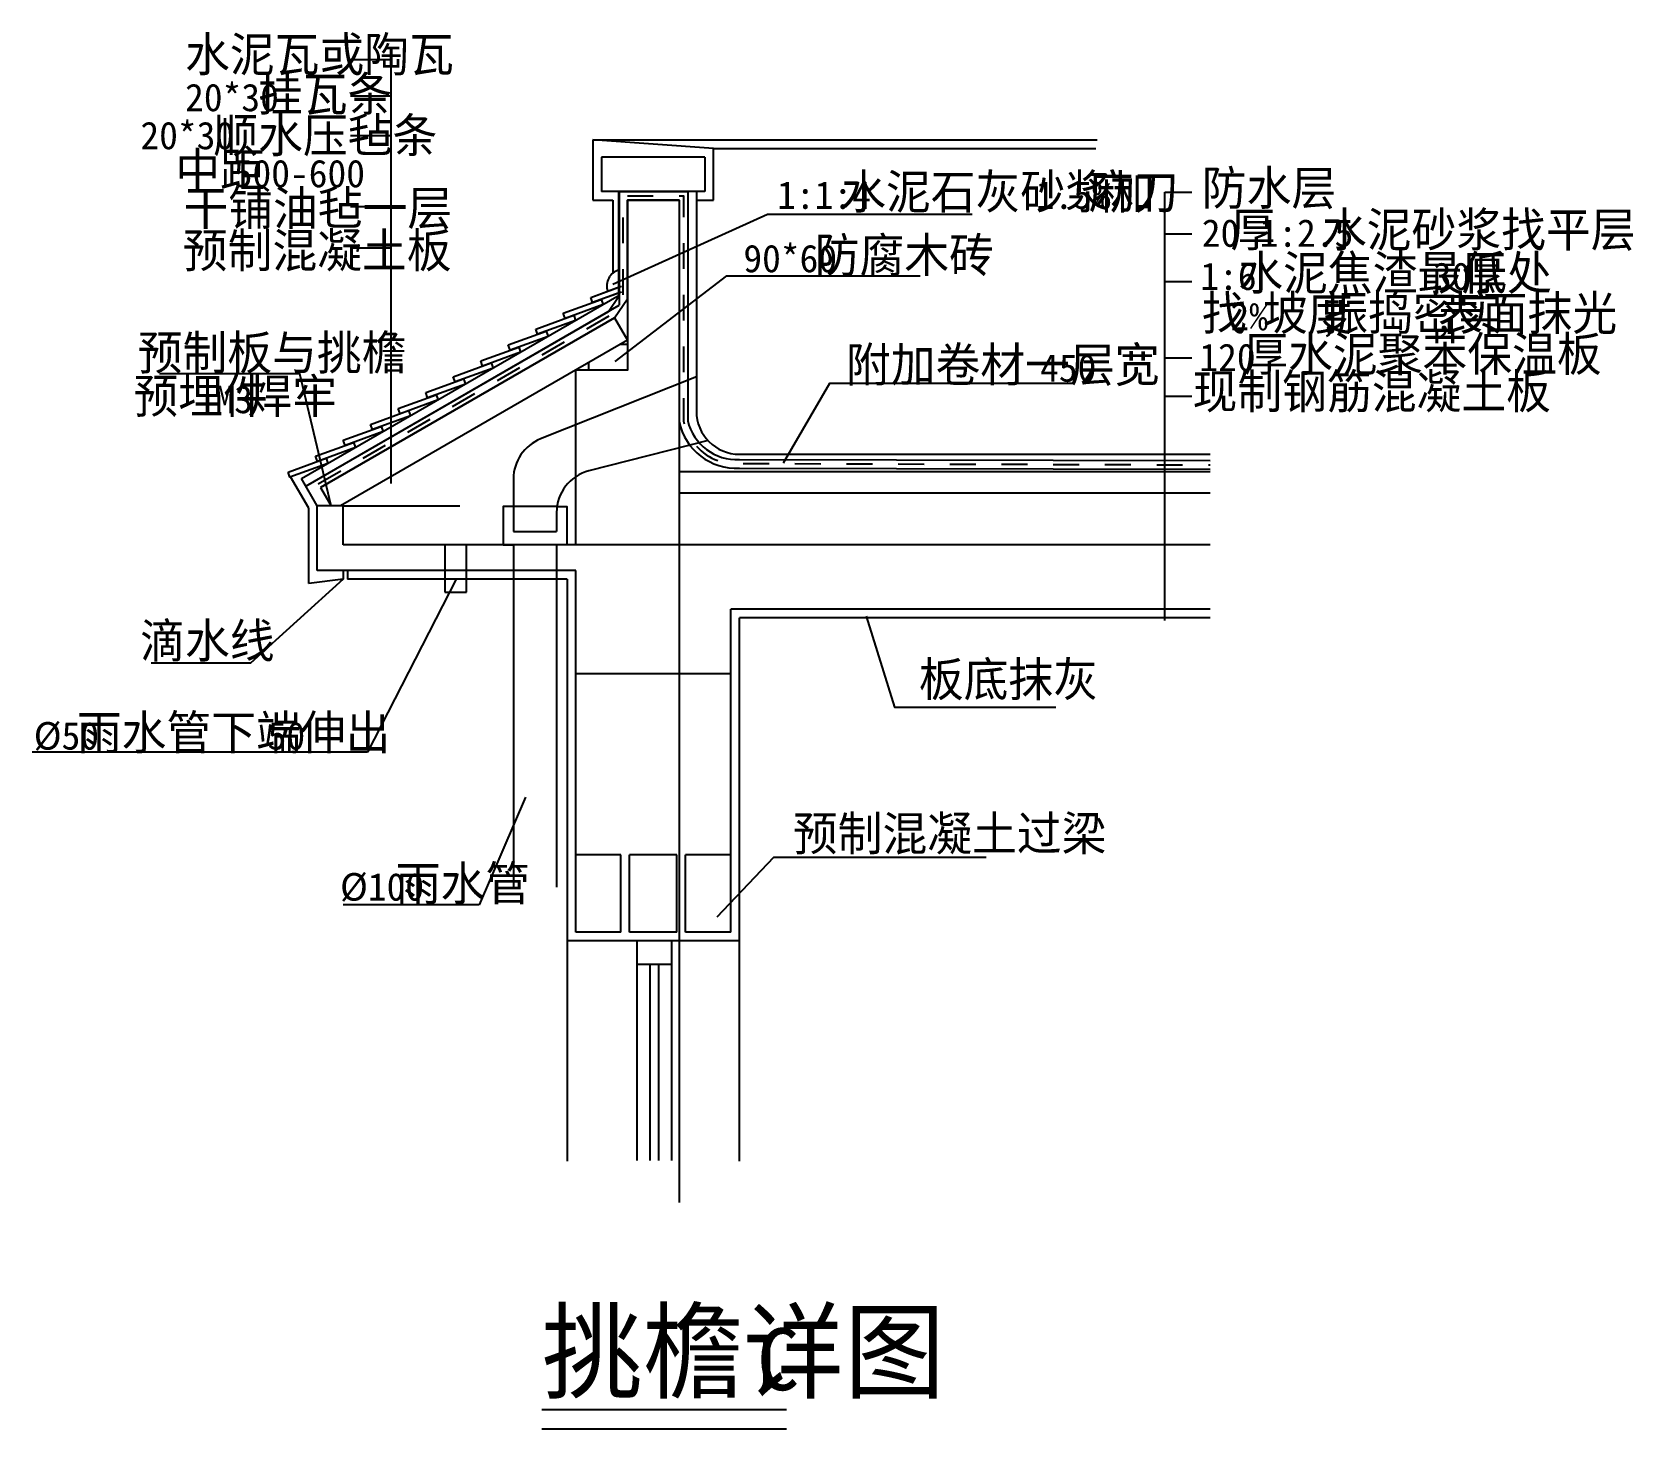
# Model space of a CAD drawing. Header units: metres. Extents: x 16058 to 19774, y 10178 to 13422.
import ezdxf

# ---------------------------------------------------------------- set-up
doc = ezdxf.new("R2010")
doc.units = ezdxf.units.M
for name, color, linetype in [('DOTE', 1, 'Continuous'), ('PUB_DIM', 3, 'Continuous'), ('PUB_HATCH', 7, 'Continuous'), ('PUB_TEXT', 7, 'Continuous'), ('S_SURFACE', 6, 'Continuous'), ('SURFACE', 6, 'Continuous'), ('WALL', 255, 'Continuous'), ('WINDOW', 2, 'Continuous')]:
    doc.layers.add(name, color=color, linetype=linetype)

# ---------------------------------------------------------------- blocks, each defined once
blk = doc.blocks.new('M_N16SLO')
at = {"layer": 'DOTE'}
blk.add_line((-140, 1579.83), (-140, -96.23), dxfattribs=at)
at = {"layer": 'PUB_DIM'}
for p, q in [((-808.81, 2557.02), (-902.54, 2557.02)), ((-808.81, 1573.52), (-808.81, 2557.02)), ((-808.81, 2472.57), (-902.54, 2472.57)), ((-808.81, 2380.45), (-902.54, 2380.45)), ((987.47, 1255.49), (987.47, 2249.49)), ((987.47, 2249.49), (1049.85, 2249.49)), ((-808.81, 2215.39), (-902.54, 2215.39)), ((-808.81, 2119.43), (-902.54, 2119.43)), ((987.47, 2152.62), (1049.85, 2152.62)), ((987.47, 2041.9), (1049.85, 2041.9)), ((987.47, 1864.67), (1049.85, 1864.67)), ((987.47, 1775.73), (1049.85, 1775.73)), ((-920, 1521.21), (-648.98, 1521.21)), ((-657.92, 1351.21), (-863.48, 949.09)), ((-863.48, 949.09), (-1642.25, 949.09)), ((-496.38, 844.8), (-604.15, 595.02)), ((-604.15, 595.02), (-920.03, 595.02))]:
    blk.add_line(p, q, dxfattribs=at)
for points in [[(-293.99, 2036.44), (64.88, 2198.65), (540.27, 2198.65)], [(-288.63, 1856.21), (-29.57, 2055.62), (419.22, 2055.62)], [(-948.17, 1521.21), (-1020.24, 1827.65), (-1345.99, 1827.65)], [(102.52, 1621.21), (210.14, 1805.98), (778.08, 1805.98)], [(-920, 1351.21), (-1135.44, 1155.94), (-1365.94, 1155.94)], [(293.93, 1265.31), (360.32, 1053.58), (734.23, 1053.58)], [(-52.02, 567.18), (80.22, 705.48), (572.54, 705.48)]]:
    blk.add_lwpolyline(points, dxfattribs=at)
at = {"layer": 'PUB_HATCH'}
for p, q in [((-279.07, 2250.66), (-279.07, 1987.15)), ((-100, 2251.21), (-100, 1741.21)), ((-1016.53, 1584.47), (-279.07, 2010.24)), ((-1006.53, 1567.15), (-279.07, 1987.15)), ((0, 1641.21), (1092.72, 1641.21)), ((-140, 1601.21), (1092.72, 1601.21)), ((-980, 1521.21), (-1016.53, 1584.47))]:
    blk.add_line(p, q, dxfattribs=at)
for points in [[(-276.08, 1896.5), (-260, 1896.5), (-260, 1836.5), (-350, 1836.5)], [(-350, 1836.5), (-350, 1853.82)]]:
    blk.add_lwpolyline(points, dxfattribs=at)
for centre, radius, start, end in [((-270.78, 2032.72), 37.09, 102.92, 200.27), ((0, 1741.21), 100, 180, 270)]:
    blk.add_arc(centre, radius, start, end, dxfattribs=at)
at = {"layer": 'S_SURFACE'}
for p, q in [((-340, 2371.21), (830.62, 2371.21)), ((-60, 2351.21), (-340, 2371.21)), ((-340, 2371.21), (-340, 2231.21)), ((-60, 2351.21), (827, 2351.21)), ((-60, 2231.21), (-60, 2351.21)), ((-340, 2231.21), (-294, 2231.21)), ((-294, 2231.21), (-294, 2061.65)), ((-100, 2231.21), (-60, 2231.21)), ((-100, 1820.77), (-461.58, 1676.98)), ((-72.99, 1672.86), (-349.29, 1602.54)), ((-1000, 1515.85), (-1041.86, 1588.35)), ((-524.63, 1584.06), (-524.63, 1461.93)), ((-140, 1551.21), (1092.72, 1551.21)), ((-1000, 1341.21), (-1000, 1515.85)), ((-424.63, 1505.63), (-424.63, 1461.93)), ((-524.63, 1461.93), (-424.63, 1461.93)), ((-683.57, 1431.21), (-683.57, 1321.21)), ((-633.57, 1321.21), (-633.57, 1431.21)), ((-524.63, 1431.21), (-524.63, 636.17)), ((-424.63, 1431.21), (-424.63, 636.17)), ((-920, 1351.21), (-1000, 1341.21)), ((-920, 1371.21), (-920, 1351.21)), ((-910, 1371.21), (-910, 1351.21)), ((-400, 1351.21), (-910, 1351.21)), ((-400, 1351.21), (-400, 0)), ((-683.57, 1321.21), (-633.57, 1321.21)), ((1092.72, 1261.21), (0, 1261.21)), ((0, 0), (0, 1261.21)), ((0, 511.21), (-400, 511.21))]:
    blk.add_line(p, q, dxfattribs=at)
for points in [[(-424.63, 1520.1), (-548.35, 1520.1), (-548.35, 1431.21), (-524.63, 1431.21)], [(-424.63, 1520.1), (-400.9, 1520.1), (-400.9, 1431.21), (-424.63, 1431.21)]]:
    blk.add_lwpolyline(points, dxfattribs=at)
for centre, start in [((-424.63, 1584.06), 111.69), ((-324.63, 1505.63), 104.28)]:
    blk.add_arc(centre, 100, start, 180, dxfattribs=at)
at = {"layer": 'SURFACE'}
for points in [[(-982.66, 1580.94), (-304, 1972.76), (-280, 2008.31), (-280, 2251.21), (-120, 2251.21), (-120, 1718.8, 0.36), (-0.04, 1628.72), (1092.86, 1626.43)], [(-972.66, 1563.61), (-290, 1957.75), (-260, 2002.19), (-260, 2231.21), (-140, 2231.21), (-140, 1716.6, 0.37), (0.41, 1608.71), (1092.72, 1606.43)], [(-140.17, 2241.21), (-130, 2241.21), (-130, 2191.38, 0.37)], [(-130, 2131.38), (-130, 2071.38, 0.37)], [(-130, 2011.38), (-130, 1951.38, 0.37)], [(-130, 1891.38), (-130, 1831.38, 0.37)], [(-130, 1771.38), (-130, 1717.68, 0.01), (-128.48, 1711.57)], [(-99.69, 1659.56, 0.12), (-50.34, 1626.42)]]:
    blk.add_lwpolyline(points, format="xyb", dxfattribs=at)
for points in [[(-260.17, 2241.21), (-200.17, 2241.21)], [(-270, 2131.04), (-270, 2191.04)], [(-270, 2011.04), (-270, 2071.04)], [(-354.12, 1932.28), (-302.16, 1962.28)], [(-458.04, 1872.28), (-406.08, 1902.28)], [(-561.96, 1812.28), (-510, 1842.28)], [(-665.89, 1752.28), (-613.92, 1782.28)], [(-769.81, 1692.28), (-717.85, 1722.28)], [(-873.73, 1632.28), (-821.77, 1662.28)], [(-977.66, 1572.28), (-925.69, 1602.28)], [(8.63, 1619.68), (68.62, 1619.51)], [(128.62, 1619.34), (188.62, 1619.17)], [(248.62, 1619), (308.62, 1618.82)], [(368.62, 1618.65), (428.62, 1618.48)], [(488.62, 1618.31), (548.62, 1618.14)], [(608.62, 1617.97), (668.62, 1617.8)], [(728.62, 1617.63), (788.62, 1617.46)], [(848.62, 1617.29), (908.62, 1617.12)], [(968.62, 1616.95), (1028.62, 1616.78)], [(1088.62, 1616.6), (1092.72, 1616.59)]]:
    blk.add_lwpolyline(points, dxfattribs=at)
at = {"layer": 'WALL'}
for p, q in [((-80, 2331.21), (-320, 2331.21)), ((-320, 2331.21), (-320, 2251.21)), ((-80, 2331.21), (-80, 2251.21)), ((-80, 2251.21), (-320, 2251.21)), ((-260, 2231.21), (-260, 1836.5)), ((-140, 2231.21), (-260, 2231.21)), ((-140, 2231.21), (-140, 1431.21)), ((-290, 1957.75), (-972.66, 1563.61)), ((-290, 1957.75), (-260, 1905.78)), ((-260, 1905.78), (-926.1, 1521.21)), ((-260, 1836.5), (-380, 1836.5)), ((-380, 1431.21), (-380, 1836.5)), ((-972.66, 1563.61), (-948.17, 1521.21)), ((-980, 1371.21), (-980, 1521.21)), ((-920, 1521.21), (-980, 1521.21)), ((-920, 1431.21), (-920, 1521.21)), ((1092.72, 1431.21), (-920, 1431.21)), ((-380, 1371.21), (-980, 1371.21)), ((-380, 531.21), (-380, 1371.21)), ((1092.72, 1281.21), (-20, 1281.21)), ((-20, 531.21), (-20, 1281.21)), ((-20, 1131.21), (-380, 1131.21)), ((-275, 711.21), (-380, 711.21)), ((-275, 531.21), (-275, 711.21)), ((-255, 531.21), (-255, 711.21)), ((-145, 711.21), (-255, 711.21)), ((-145, 531.21), (-145, 711.21)), ((-20, 711.21), (-125, 711.21)), ((-125, 531.21), (-125, 711.21)), ((-275, 531.21), (-380, 531.21)), ((-145, 531.21), (-255, 531.21)), ((-20, 531.21), (-125, 531.21))]:
    blk.add_line(p, q, dxfattribs=at)
for points in [[(-345.17, 2005.46), (-274.07, 2031.34)], [(-345.17, 2005.46), (-279.07, 2029.52)], [(-274.07, 2017.71), (-340.79, 1993.43), (-345.17, 2005.46)], [(-279.07, 2015.89), (-340.79, 1993.43), (-345.17, 2005.46)]]:
    blk.add_lwpolyline(points, dxfattribs=at)
for points in [[(-409.04, 1968.59), (-320.85, 2000.68), (-316.47, 1988.65), (-404.66, 1956.55)], [(-409.04, 1968.59), (-320.85, 2000.68), (-316.47, 1988.65), (-404.66, 1956.55)], [(-472.91, 1931.71), (-384.72, 1963.81), (-380.34, 1951.78), (-468.53, 1919.68)], [(-472.91, 1931.71), (-384.72, 1963.81), (-380.34, 1951.78), (-468.53, 1919.68)], [(-536.78, 1894.84), (-448.59, 1926.93), (-444.21, 1914.9), (-532.4, 1882.8)], [(-536.78, 1894.84), (-448.59, 1926.93), (-444.21, 1914.9), (-532.4, 1882.8)], [(-600.65, 1857.96), (-512.46, 1890.06), (-508.08, 1878.03), (-596.27, 1845.93)], [(-600.65, 1857.96), (-512.46, 1890.06), (-508.08, 1878.03), (-596.27, 1845.93)], [(-664.52, 1821.08), (-576.33, 1853.18), (-571.95, 1841.15), (-660.14, 1809.05)], [(-664.52, 1821.08), (-576.33, 1853.18), (-571.95, 1841.15), (-660.14, 1809.05)], [(-728.39, 1784.21), (-640.2, 1816.31), (-635.82, 1804.27), (-724.01, 1772.18)], [(-728.39, 1784.21), (-640.2, 1816.31), (-635.82, 1804.27), (-724.01, 1772.18)], [(-792.26, 1747.33), (-704.07, 1779.43), (-699.69, 1767.4), (-787.88, 1735.3)], [(-792.26, 1747.33), (-704.07, 1779.43), (-699.69, 1767.4), (-787.88, 1735.3)], [(-856.13, 1710.46), (-767.94, 1742.56), (-763.56, 1730.52), (-851.75, 1698.43)], [(-856.13, 1710.46), (-767.94, 1742.56), (-763.56, 1730.52), (-851.75, 1698.43)], [(-920, 1673.58), (-831.81, 1705.68), (-827.43, 1693.65), (-915.62, 1661.55)], [(-920, 1673.58), (-831.81, 1705.68), (-827.43, 1693.65), (-915.62, 1661.55)], [(-983.87, 1636.71), (-895.68, 1668.81), (-891.3, 1656.77), (-979.49, 1624.67)], [(-983.87, 1636.71), (-895.68, 1668.81), (-891.3, 1656.77), (-979.49, 1624.67)], [(-1047.74, 1599.83), (-959.55, 1631.93), (-955.17, 1619.9), (-1043.36, 1587.8)], [(-1047.74, 1599.83), (-959.55, 1631.93), (-955.17, 1619.9), (-1043.36, 1587.8)]]:
    blk.add_lwpolyline(points, close=True, dxfattribs=at)
at = {"layer": 'WINDOW'}
for p, q in [((-237.92, 511.21), (-237.92, 1.15)), ((-157.92, 511.21), (-157.92, 1.15)), ((-237.92, 456.92), (-157.92, 456.92)), ((-207.92, 456.92), (-207.92, 1.15)), ((-187.92, 456.92), (-187.92, 1.15))]:
    blk.add_line(p, q, dxfattribs=at)
at = {"layer": 'PUB_TEXT'}
for s, height, p in [('水泥瓦或陶瓦', 80, (-1286.93, 2529.77)), ('挂瓦条', 80, (-1117.68, 2437.65)), ('20*30', 64, (-1286.93, 2437.65)), ('20*30', 64, (-1390.64, 2349.36)), ('顺水压毡条', 80, (-1221.39, 2341.68)), ('中距', 80, (-1309.73, 2261.08)), ('500-600', 64, (-1174.03, 2261.08)), ('防水层', 80, (1073.38, 2219.72)), ('1:1:4', 64, (87.65, 2210.95)), ('水泥石灰砂浆加', 80, (236.15, 2210.95)), ('1.5%', 64, (687.82, 2210.95)), ('麻刀', 80, (811.55, 2210.95)), ('干铺油毡一层', 80, (-1290.77, 2172.79)), ('厚', 80, (1139.72, 2122.84)), ('水泥砂浆找平层', 80, (1352.24, 2122.84)), ('预制混凝土板', 80, (-1292.26, 2074.57)), ('防腐木砖', 80, (174.79, 2063.74)), ('20', 64, (1073.38, 2122.84)), ('1:2.5', 64, (1207.4, 2122.84)), ('90*60', 64, (9.07, 2063.74)), ('1:6', 64, (1069.91, 2022.5)), ('水泥焦渣最低处', 80, (1158.08, 2022.5)), ('30', 64, (1609.75, 2022.5)), ('厚', 80, (1676.1, 2022.5)), ('找', 80, (1073.38, 1929.08)), ('坡度', 80, (1215.22, 1929.08)), ('振捣密实', 80, (1355.73, 1929.08)), ('表面抹光', 80, (1621.72, 1929.08)), ('2%', 64, (1140.04, 1929.08)), (',', 64, (1347.39, 1929.08)), (',', 64, (1613.89, 1929.08)), ('预制板与挑檐', 80, (-1396.89, 1837.1)), ('附加卷材一层宽', 80, (247.24, 1809.48)), ('120', 64, (1067.64, 1834.15)), ('厚水泥聚苯保温板', 80, (1169.68, 1834.15)), ('450', 64, (697.91, 1809.48)), ('预埋件', 80, (-1406.71, 1736.51)), ('焊牢', 80, (-1142.24, 1736.51)), ('现制钢筋混凝土板', 80, (1051.83, 1747.23)), ('M3', 64, (-1216.4, 1736.51)), ('滴水线', 80, (-1391.09, 1168.42)), ('板底抹灰', 80, (416.54, 1078.85)), ('雨水管下端伸出', 80, (-1538.26, 955.38)), ('%%C50', 64, (-1638.34, 955.38)), ('50', 64, (-1095.16, 955.38)), ('预制混凝土过梁', 80, (123.94, 720.63)), ('%%C100', 64, (-927.2, 604.81)), ('雨水管', 80, (-797.86, 604.81))]:
    blk.add_text(s, height=height, dxfattribs=at).set_placement(p)

msp = doc.modelspace()

# ---------------------------------------------------------------- linework, layer by layer
at = {"layer": 'PUB_TEXT'}
for points in [[(17241.18, 10222.95), (17809.22, 10222.95)], [(17241.18, 10177.95), (17809.22, 10177.95)]]:
    msp.add_lwpolyline(points, dxfattribs=at)

# ---------------------------------------------------------------- block references
msp.add_blockref('M_N16SLO', (17700, 10800))

# ---------------------------------------------------------------- texts
for s, height, p in [('挑檐详图', 180, (17241.18, 10267.95)), ('C', 144, (17740.82, 10267.95))]:
    msp.add_text(s, height=height, dxfattribs=at).set_placement(p)

doc.saveas('drawing.dxf')
